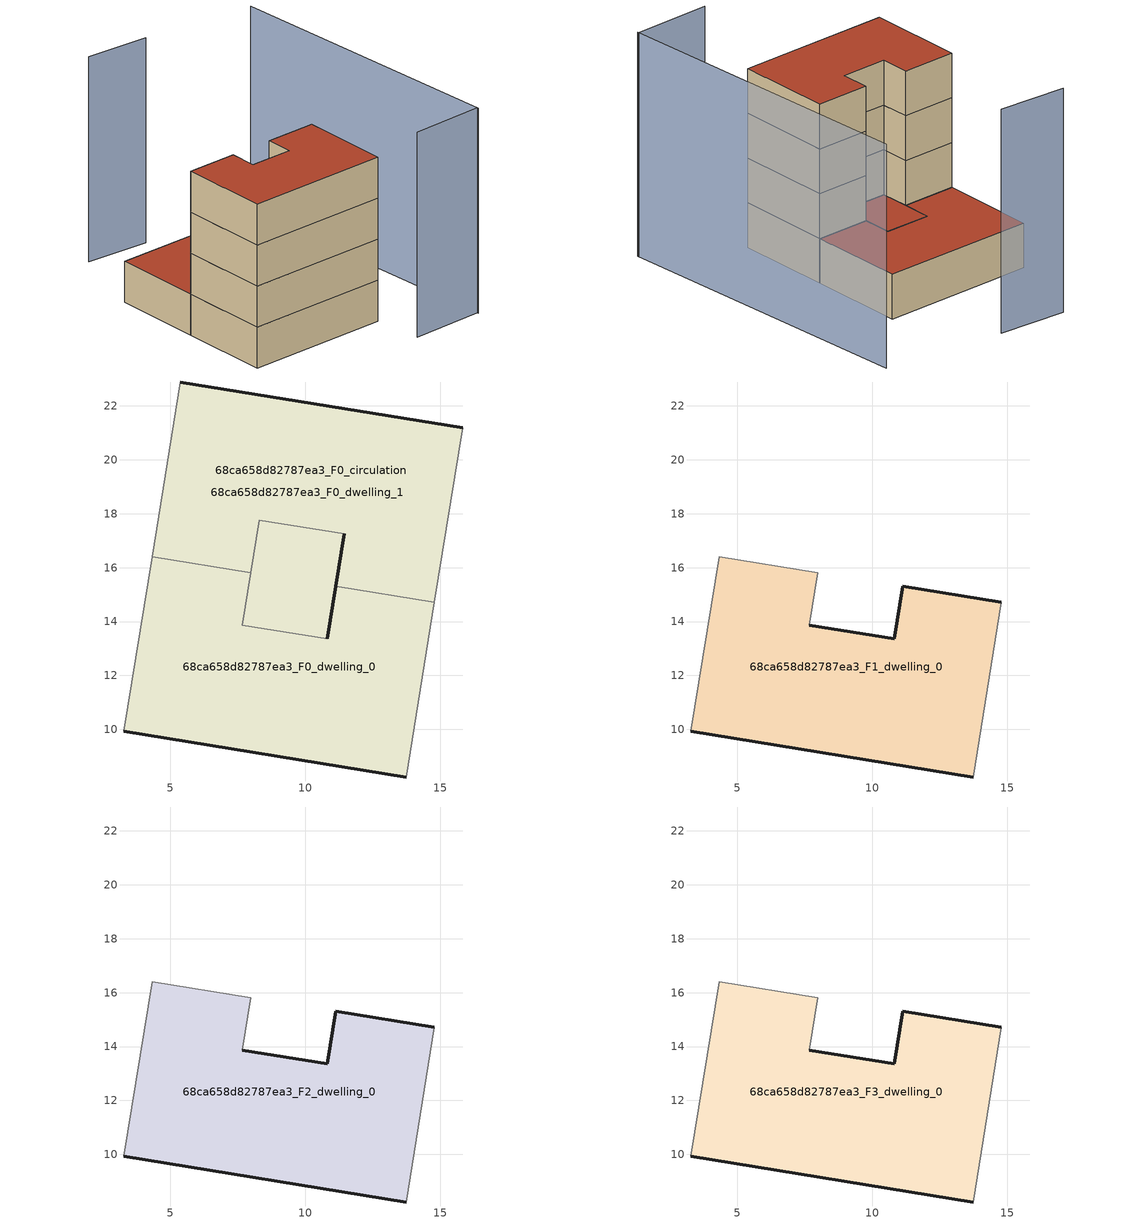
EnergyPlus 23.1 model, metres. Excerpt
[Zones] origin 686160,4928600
68ca658d82787ea3_F0_dwelling_0
 floor ground (EU_floor_Construction): 14.79,14.71 13.74,8.23 3.27,9.93 4.32,16.41 7.98,15.81 7.67,13.87 10.81,13.36 11.13,15.3 z0; 11.44,17.25 11.13,15.3 10.81,13.36 7.67,13.87 8.3,17.76 z0
 wall outside (EU_wall_Construction): 3.27,9.93 13.74,8.23 / 11.13,15.3 10.81,13.36 z0:3
 wall adiabatic (EU_wall_Construction): 13.74,8.23 14.79,14.71 / 7.67,13.87 7.98,15.81 / 4.32,16.41 3.27,9.93 z0:3
 wall to 68ca658d82787ea3_F0_dwelling_1 (EU_wall_Construction): 14.79,14.71 11.13,15.3 / 7.98,15.81 4.32,16.41 z0:3
 wall to 68ca658d82787ea3_F0_circulation (EU_wall_Construction): 10.81,13.36 7.67,13.87 z0:3
 roof outside (EU_floor_Construction): 10.81,13.36 11.13,15.3 11.44,17.25 8.3,17.76 7.67,13.87 z3
68ca658d82787ea3_F0_dwelling_1
 floor ground (EU_floor_Construction): 11.44,17.25 11.13,15.3 10.81,13.36 7.67,13.87 8.3,17.76 z0; 15.84,21.19 14.79,14.71 11.13,15.3 11.44,17.25 8.3,17.76 7.98,15.81 4.32,16.41 5.37,22.88 z0
 wall outside (EU_wall_Construction): 11.44,17.25 11.13,15.3 / 15.84,21.19 5.37,22.88 z0:3
 wall adiabatic (EU_wall_Construction): 5.37,22.88 4.32,16.41 / 7.98,15.81 8.3,17.76 / 14.79,14.71 15.84,21.19 z0:3
 wall to 68ca658d82787ea3_F0_circulation (EU_wall_Construction): 8.3,17.76 11.44,17.25 z0:3
 roof outside (EU_roof_Construction): 14.79,14.71 15.84,21.19 5.37,22.88 4.32,16.41 7.98,15.81 8.3,17.76 11.44,17.25 11.13,15.3 z3; 10.81,13.36 11.13,15.3 11.44,17.25 8.3,17.76 7.67,13.87 z3
68ca658d82787ea3_F0_circulation
 floor ground (EU_floor_Construction): 14.79,14.71 13.74,8.23 3.27,9.93 4.32,16.41 7.98,15.81 7.67,13.87 10.81,13.36 11.13,15.3 z0; 11.44,17.25 11.13,15.3 10.81,13.36 7.67,13.87 8.3,17.76 z0; 15.84,21.19 14.79,14.71 11.13,15.3 11.44,17.25 8.3,17.76 7.98,15.81 4.32,16.41 5.37,22.88 z0
 wall outside (EU_wall_Construction): 10.81,13.36 11.44,17.25 z0:3
 wall adiabatic (EU_wall_Construction): 8.3,17.76 7.67,13.87 z0:3
 roof outside (EU_roof_Construction): 10.81,13.36 11.13,15.3 11.44,17.25 8.3,17.76 7.67,13.87 z3; 13.74,8.23 14.79,14.71 11.13,15.3 10.81,13.36 7.67,13.87 7.98,15.81 4.32,16.41 3.27,9.93 z3; 14.79,14.71 15.84,21.19 5.37,22.88 4.32,16.41 7.98,15.81 8.3,17.76 11.44,17.25 11.13,15.3 z3
68ca658d82787ea3_F1_dwelling_0
 floor to 68ca658d82787ea3_F0_dwelling_0 (EU_floor_Construction): 14.79,14.71 13.74,8.23 3.27,9.93 4.32,16.41 7.98,15.81 7.67,13.87 10.81,13.36 11.13,15.3 z3
 wall outside (EU_wall_Construction): 3.27,9.93 13.74,8.23 / 14.79,14.71 11.13,15.3 10.81,13.36 7.67,13.87 z3:6
 wall adiabatic (EU_wall_Construction): 13.74,8.23 14.79,14.71 / 7.67,13.87 7.98,15.81 4.32,16.41 3.27,9.93 z3:6
68ca658d82787ea3_F2_dwelling_0
 floor to 68ca658d82787ea3_F1_dwelling_0 (EU_floor_Construction): 14.79,14.71 13.74,8.23 3.27,9.93 4.32,16.41 7.98,15.81 7.67,13.87 10.81,13.36 11.13,15.3 z6
 wall outside (EU_wall_Construction): 3.27,9.93 13.74,8.23 / 14.79,14.71 11.13,15.3 10.81,13.36 7.67,13.87 z6:9
 wall adiabatic (EU_wall_Construction): 13.74,8.23 14.79,14.71 / 7.67,13.87 7.98,15.81 4.32,16.41 3.27,9.93 z6:9
68ca658d82787ea3_F3_dwelling_0
 floor to 68ca658d82787ea3_F2_dwelling_0 (EU_floor_Construction): 14.79,14.71 13.74,8.23 3.27,9.93 4.32,16.41 7.98,15.81 7.67,13.87 10.81,13.36 11.13,15.3 z9
 wall outside (EU_wall_Construction): 3.27,9.93 13.74,8.23 / 14.79,14.71 11.13,15.3 10.81,13.36 7.67,13.87 z9:12
 wall adiabatic (EU_wall_Construction): 13.74,8.23 14.79,14.71 / 7.67,13.87 7.98,15.81 4.32,16.41 3.27,9.93 z9:12
 roof outside (EU_roof_Construction): 13.74,8.23 14.79,14.71 11.13,15.3 10.81,13.36 7.67,13.87 7.98,15.81 4.32,16.41 3.27,9.93 z12
shading: 18.84,3.86 21.24,25.14 / 18.85,3.96 13.49,4.69 / 13.17,27.49 8.58,28.56 z0:15
[Building]
EU S2 Campaign: North Axis=0; Terrain=City; Solar Distribution=FullExterior
[Site:Location]
Bologna: Latitude=44.5; Longitude=11.25; Time Zone=1; Elevation=37
[SizingPeriod:WeatherFileDays]
AnnualSizingPeriod: Begin Month=1; Begin Day of Month=1; End Month=12; End Day of Month=31; Day of Week for Start Day=Monday; Use Weather File Daylight Saving Period=No; Use Weather File Rain and Snow Indicators=No
[MATERIAL]
EU_InternalMass_Material: Roughness=MediumRough; Thickness=0.1; Conductivity=1; Density=1800; Specific Heat=900; Thermal Absorptance=0.9; Solar Absorptance=0.7; Visible Absorptance=0.7
[MATERIAL:NOMASS] Roughness=MediumRough; Thermal Absorptance=0.9; Solar Absorptance=0.7; Visible Absorptance=0.7
Name | Thermal Resistance
EU_wall_NoMass | 0.937881
EU_roof_NoMass | 0.548572
EU_floor_NoMass | 0.71348
[CONSTRUCTION]
EU_wall_Construction: EU_wall_NoMass
EU_roof_Construction: EU_roof_NoMass
EU_floor_Construction: EU_floor_NoMass
EU_InternalMass_Construction: EU_InternalMass_Material
[ZONE] Type=1; Multiplier=1; Ceiling Height=autocalculate; Floor Area=autocalculate; Part of Total Floor Area=Yes
Name | Volume
68ca658d82787ea3_F0_dwelling_0 | 227.608
68ca658d82787ea3_F1_dwelling_0; 68ca658d82787ea3_F2_dwelling_0; 68ca658d82787ea3_F3_dwelling_0 | 190.022
68ca658d82787ea3_F0_dwelling_1 | 227.61
68ca658d82787ea3_F0_circulation | 417.631
[INTERNALMASS] Construction=EU_InternalMass_Construction
Name | Zone or ZoneList | Surface Area
68ca658d82787ea3_F0_dwelling_0_EU_InternalMass | 68ca658d82787ea3_F0_dwelling_0 | 63.3407
68ca658d82787ea3_F0_dwelling_1_EU_InternalMass | 68ca658d82787ea3_F0_dwelling_1 | 63.3407
68ca658d82787ea3_F1_dwelling_0_EU_InternalMass | 68ca658d82787ea3_F1_dwelling_0 | 139.249
68ca658d82787ea3_F2_dwelling_0_EU_InternalMass | 68ca658d82787ea3_F2_dwelling_0 | 139.249
68ca658d82787ea3_F3_dwelling_0_EU_InternalMass | 68ca658d82787ea3_F3_dwelling_0 | 139.249
[OTHEREQUIPMENT] Fuel Type=Electricity; Design Level Calculation Method=Watts/Area; Power per Zone Floor Area=1; Fraction Latent=0; Fraction Radiant=0; Fraction Lost=0; Carbon Dioxide Generation Rate=0; EndUse Subcategory=EU_Step8_InternalGains
Name | Zone or ZoneList or Space or SpaceList | Schedule
EU_Step8_InternalGain_68ca658d82787ea3_F0_dwelling_0_f000 | 68ca658d82787ea3_F0_dwelling_0 | EU_Step8_GainSchedule_68ca658d82787ea3_F0_dwelling_0_f000
EU_Step8_InternalGain_68ca658d82787ea3_F0_dwelling_1_f000 | 68ca658d82787ea3_F0_dwelling_1 | EU_Step8_GainSchedule_68ca658d82787ea3_F0_dwelling_1_f000
EU_Step8_InternalGain_68ca658d82787ea3_F1_dwelling_0_f000 | 68ca658d82787ea3_F1_dwelling_0 | EU_Step8_GainSchedule_68ca658d82787ea3_F1_dwelling_0_f000
EU_Step8_InternalGain_68ca658d82787ea3_F2_dwelling_0_f000 | 68ca658d82787ea3_F2_dwelling_0 | EU_Step8_GainSchedule_68ca658d82787ea3_F2_dwelling_0_f000
EU_Step8_InternalGain_68ca658d82787ea3_F3_dwelling_0_f000 | 68ca658d82787ea3_F3_dwelling_0 | EU_Step8_GainSchedule_68ca658d82787ea3_F3_dwelling_0_f000
[ZONEINFILTRATION:DESIGNFLOWRATE]
EU_Circulation_Infiltration_68ca658d82787ea3_F0_circulation: Zone or ZoneList or Space or SpaceList=68ca658d82787ea3_F0_circulation; Schedule=EU_AlwaysOn; Design Flow Rate Calculation Method=Flow/Area; Flow Rate per Floor Area=0.0005; Constant Term Coefficient=1; Temperature Term Coefficient=0; Velocity Term Coefficient=0; Velocity Squared Term Coefficient=0
[ZONEVENTILATION:DESIGNFLOWRATE] Schedule=EU_AlwaysOn; Design Flow Rate Calculation Method=AirChanges/Hour; Air Changes per Hour=0.687892; Ventilation Type=Natural; Fan Pressure Rise=0; Fan Total Efficiency=1; Constant Term Coefficient=1; Temperature Term Coefficient=0; Velocity Term Coefficient=0; Velocity Squared Term Coefficient=0; Minimum Indoor Temperature=-100; Maximum Indoor Temperature=100; Delta Temperature=-100; Minimum Outdoor Temperature=-100; Maximum Outdoor Temperature=100; Maximum Wind Speed=40
Name | Zone or ZoneList or Space or SpaceList
EU_ConstantAir_68ca658d82787ea3_F0_dwelling_0 | 68ca658d82787ea3_F0_dwelling_0
EU_ConstantAir_68ca658d82787ea3_F0_dwelling_1 | 68ca658d82787ea3_F0_dwelling_1
EU_ConstantAir_68ca658d82787ea3_F1_dwelling_0 | 68ca658d82787ea3_F1_dwelling_0
EU_ConstantAir_68ca658d82787ea3_F2_dwelling_0 | 68ca658d82787ea3_F2_dwelling_0
EU_ConstantAir_68ca658d82787ea3_F3_dwelling_0 | 68ca658d82787ea3_F3_dwelling_0
[HVACTEMPLATE:THERMOSTAT] Constant Heating Setpoint=20; Constant Cooling Setpoint=50
EU_HeatOnly_68ca658d82787ea3_F0_dwelling_0; EU_HeatOnly_68ca658d82787ea3_F0_dwelling_1; EU_HeatOnly_68ca658d82787ea3_F1_dwelling_0; EU_HeatOnly_68ca658d82787ea3_F2_dwelling_0; EU_HeatOnly_68ca658d82787ea3_F3_dwelling_0
[HVACTEMPLATE:ZONE:IDEALLOADSAIRSYSTEM] System Availability Schedule=EU_AlwaysOn; Maximum Heating Supply Air Temperature=50; Minimum Cooling Supply Air Temperature=13; Maximum Heating Supply Air Humidity Ratio=0.0156; Minimum Cooling Supply Air Humidity Ratio=0.0077; Heating Limit=NoLimit; Cooling Limit=NoLimit; Heating Availability Schedule=EU_AlwaysOn; Cooling Availability Schedule=EU_CoolingOff; Dehumidification Control Type=ConstantSensibleHeatRatio; Cooling Sensible Heat Ratio=0.7; Dehumidification Setpoint=60; Humidification Control Type=None; Humidification Setpoint=30; Outdoor Air Method=None; Outdoor Air Flow Rate per Person=0.00944; Outdoor Air Flow Rate per Zone Floor Area=0; Outdoor Air Flow Rate per Zone=0; Demand Controlled Ventilation Type=None; Outdoor Air Economizer Type=NoEconomizer; Heat Recovery Type=None; Sensible Heat Recovery Effectiveness=0.7; Latent Heat Recovery Effectiveness=0.65
Name | Template Thermostat
68ca658d82787ea3_F0_dwelling_0 | EU_HeatOnly_68ca658d82787ea3_F0_dwelling_0
68ca658d82787ea3_F0_dwelling_1 | EU_HeatOnly_68ca658d82787ea3_F0_dwelling_1
68ca658d82787ea3_F1_dwelling_0 | EU_HeatOnly_68ca658d82787ea3_F1_dwelling_0
68ca658d82787ea3_F2_dwelling_0 | EU_HeatOnly_68ca658d82787ea3_F2_dwelling_0
68ca658d82787ea3_F3_dwelling_0 | EU_HeatOnly_68ca658d82787ea3_F3_dwelling_0
[SIZING:ZONE] Zone Cooling Design Supply Air Temperature Input Method=SupplyAirTemperature; Zone Cooling Design Supply Air Temperature=13; Zone Heating Design Supply Air Temperature Input Method=SupplyAirTemperature; Zone Heating Design Supply Air Temperature=50; Zone Cooling Design Supply Air Humidity Ratio=0.008; Zone Heating Design Supply Air Humidity Ratio=0.008; Cooling Design Air Flow Method=DesignDay; Cooling Design Air Flow Rate=0; Cooling Minimum Air Flow per Zone Floor Area=0.000762; Cooling Minimum Air Flow=0; Cooling Minimum Air Flow Fraction=0.2; Heating Design Air Flow Method=DesignDay; Heating Design Air Flow Rate=0; Heating Maximum Air Flow per Zone Floor Area=0.002032; Heating Maximum Air Flow=0.141576; Heating Maximum Air Flow Fraction=0.3; Account for Dedicated Outdoor Air System=No; Dedicated Outdoor Air System Control Strategy=NeutralSupplyAir; Dedicated Outdoor Air Low Setpoint Temperature for Design=autosize; Dedicated Outdoor Air High Setpoint Temperature for Design=autosize; Zone Load Sizing Method=Sensible Load Only No Latent Load; Zone Latent Cooling Design Supply Air Humidity Ratio Input Method=HumidityRatioDifference; Zone Cooling Design Supply Air Humidity Ratio Difference=0.005; Zone Latent Heating Design Supply Air Humidity Ratio Input Method=HumidityRatioDifference; Zone Humidification Design Supply Air Humidity Ratio Difference=0.005
68ca658d82787ea3_F0_dwelling_0; 68ca658d82787ea3_F0_dwelling_1; 68ca658d82787ea3_F1_dwelling_0; 68ca658d82787ea3_F2_dwelling_0; 68ca658d82787ea3_F3_dwelling_0
[SCHEDULE:CONSTANT]
Name | Hourly Value
EU_AlwaysOn | 1
EU_CoolingOff | 0
[SCHEDULE:FILE] Column Number=1; Rows to Skip at Top=0; Number of Hours of Data=8760; Column Separator=Comma; Interpolate to Timestep=No; Minutes per Item=60; Adjust Schedule for Daylight Savings=Yes
Name | File
EU_Step8_GainSchedule_68ca658d82787ea3_F0_dwelling_0_f000 | ../../schedules/68ca658d82787ea3/68ca658d82787ea3_F0_dwelling_0_f000_gain.csv
EU_Step8_GainSchedule_68ca658d82787ea3_F0_dwelling_1_f000 | ../../schedules/68ca658d82787ea3/68ca658d82787ea3_F0_dwelling_1_f000_gain.csv
EU_Step8_GainSchedule_68ca658d82787ea3_F1_dwelling_0_f000 | ../../schedules/68ca658d82787ea3/68ca658d82787ea3_F1_dwelling_0_f000_gain.csv
EU_Step8_GainSchedule_68ca658d82787ea3_F2_dwelling_0_f000 | ../../schedules/68ca658d82787ea3/68ca658d82787ea3_F2_dwelling_0_f000_gain.csv
EU_Step8_GainSchedule_68ca658d82787ea3_F3_dwelling_0_f000 | ../../schedules/68ca658d82787ea3/68ca658d82787ea3_F3_dwelling_0_f000_gain.csv
